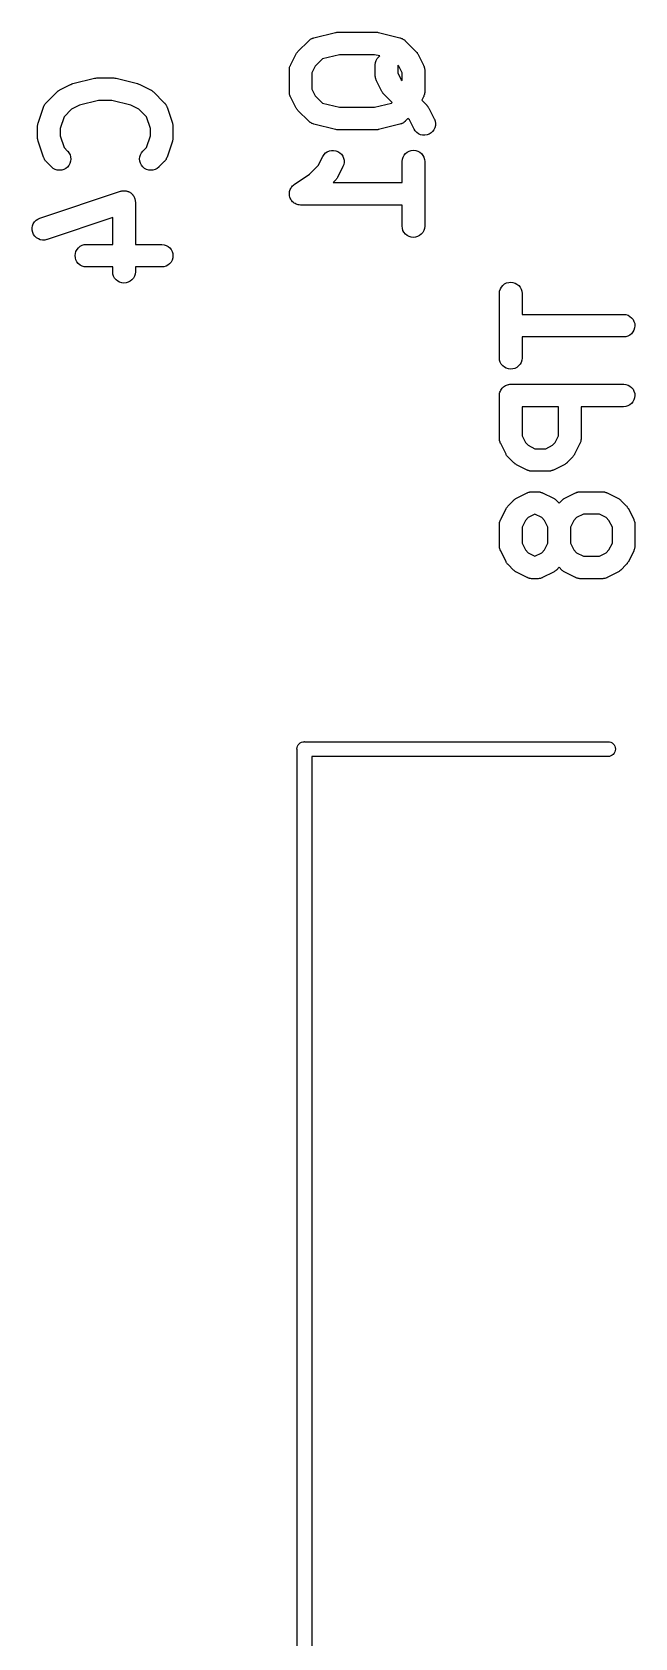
# Model space of a CAD drawing. Extents: x 99.2 to 141.2, y -118.7 to -76.
# Drawn here: x 117.11 to 121.17, y -95.99 to -85.15 of the extents above; entities that cross this region are included whole.
import ezdxf

# ---------------------------------------------------------------- set-up
doc = ezdxf.new("R2010")
doc.units = 0
doc.layers.add('BLACK', color=7, linetype='CONTINUOUS')

msp = doc.modelspace()

# ---------------------------------------------------------------- linework, layer by layer
at = {"layer": 'BLACK', "linetype": 'CONTINUOUS'}
for p, q in [((118.9, -85.2781), (118.973, -85.2055)), ((118.973, -85.2048), (118.977, -85.2016)), ((118.973, -85.2055), (118.973, -85.2048)), ((118.977, -85.2016), (118.981, -85.1981)), ((118.981, -85.1981), (118.983, -85.197)), ((118.983, -85.197), (118.985, -85.1955)), ((118.985, -85.1955), (118.99, -85.1931)), ((118.99, -85.1931), (118.994, -85.1905)), ((118.994, -85.1905), (118.996, -85.1897)), ((118.996, -85.1897), (118.998, -85.1887)), ((118.998, -85.1887), (119.003, -85.1872)), ((119.003, -85.1872), (119.008, -85.1855)), ((119.008, -85.1855), (119.153, -85.1492)), ((119.153, -85.1492), (119.154, -85.149)), ((119.154, -85.149), (119.156, -85.1488)), ((119.156, -85.1488), (119.157, -85.1484)), ((119.157, -85.1484), (119.163, -85.1478)), ((119.163, -85.1478), (119.169, -85.147)), ((119.169, -85.147), (119.17, -85.1471)), ((119.17, -85.1471), (119.172, -85.1469)), ((119.172, -85.1469), (119.426, -85.1469)), ((119.426, -85.1469), (119.427, -85.1469)), ((119.427, -85.1469), (119.428, -85.1471)), ((119.428, -85.1471), (119.429, -85.147)), ((119.429, -85.147), (119.436, -85.1479)), ((119.436, -85.1479), (119.442, -85.1486)), ((119.442, -85.1486), (119.443, -85.149)), ((119.443, -85.149), (119.444, -85.1492)), ((119.444, -85.1492), (119.589, -85.1855)), ((119.589, -85.1855), (119.59, -85.1858)), ((119.59, -85.1858), (119.595, -85.1876)), ((119.595, -85.1876), (119.6, -85.1891)), ((119.6, -85.1891), (119.602, -85.1902)), ((119.602, -85.1902), (119.604, -85.191)), ((119.604, -85.191), (119.609, -85.1937)), ((119.609, -85.1937), (119.613, -85.1961)), ((119.613, -85.1961), (119.615, -85.1976)), ((119.615, -85.1976), (119.617, -85.1988)), ((119.617, -85.1988), (119.621, -85.2023)), ((119.621, -85.2023), (119.625, -85.2055)), ((119.625, -85.2055), (119.697, -85.2781)), ((118.85, -85.3705), (118.886, -85.2979)), ((118.886, -85.297), (118.889, -85.2934)), ((118.886, -85.2979), (118.886, -85.297)), ((118.889, -85.2934), (118.891, -85.2896)), ((118.891, -85.2896), (118.893, -85.2872)), ((118.893, -85.2872), (118.894, -85.2845)), ((118.894, -85.2845), (118.897, -85.2814)), ((118.897, -85.2814), (118.9, -85.2781)), ((119.066, -85.3282), (119.017, -85.3771)), ((119.181, -85.2993), (119.066, -85.3282)), ((119.416, -85.2993), (119.181, -85.2993)), ((119.452, -85.3082), (119.416, -85.2993)), ((119.422, -85.3672), (119.424, -85.3524)), ((119.424, -85.3524), (119.428, -85.3383)), ((119.428, -85.3383), (119.435, -85.3252)), ((119.435, -85.3252), (119.445, -85.3138)), ((119.445, -85.3138), (119.452, -85.3082)), ((119.697, -85.2781), (119.698, -85.2789)), ((119.698, -85.2789), (119.701, -85.2822)), ((119.701, -85.2822), (119.704, -85.2853)), ((119.704, -85.2853), (119.705, -85.288)), ((119.705, -85.288), (119.707, -85.2905)), ((119.707, -85.2905), (119.709, -85.2943)), ((119.709, -85.2943), (119.712, -85.2979)), ((119.712, -85.2979), (119.748, -85.3705)), ((117.381, -85.4946), (117.526, -85.4584)), ((117.526, -85.4584), (117.527, -85.4581)), ((117.527, -85.4581), (117.528, -85.4579)), ((117.528, -85.4579), (117.529, -85.4575)), ((117.529, -85.4575), (117.536, -85.4569)), ((117.536, -85.4569), (117.542, -85.4561)), ((117.542, -85.4561), (117.543, -85.4562)), ((117.543, -85.4562), (117.544, -85.4561)), ((117.544, -85.4561), (117.653, -85.4561)), ((117.653, -85.4561), (117.654, -85.4561)), ((117.654, -85.4561), (117.656, -85.4562)), ((117.656, -85.4562), (117.657, -85.4562)), ((117.657, -85.4562), (117.663, -85.4571)), ((117.663, -85.4571), (117.669, -85.4577)), ((117.669, -85.4577), (117.67, -85.4582)), ((117.67, -85.4582), (117.672, -85.4584)), ((117.672, -85.4584), (117.817, -85.4946)), ((118.842, -85.399), (118.843, -85.3939)), ((118.842, -85.4013), (118.842, -85.399)), ((118.842, -85.4035), (118.842, -85.4013)), ((118.842, -85.4046), (118.842, -85.4035)), ((118.842, -85.5497), (118.842, -85.4046)), ((118.843, -85.3887), (118.844, -85.3866)), ((118.843, -85.3939), (118.843, -85.3887)), ((118.844, -85.3844), (118.846, -85.3795)), ((118.844, -85.3866), (118.844, -85.3844)), ((118.846, -85.3795), (118.848, -85.3746)), ((118.848, -85.3746), (118.849, -85.3726)), ((118.849, -85.3726), (118.85, -85.3705)), ((119.017, -85.3771), (118.994, -85.4226)), ((118.994, -85.4226), (118.994, -85.5317)), ((119.422, -85.3683), (119.422, -85.3672)), ((119.422, -85.4409), (119.422, -85.3683)), ((119.422, -85.4431), (119.422, -85.4409)), ((119.422, -85.4453), (119.422, -85.4431)), ((119.423, -85.4505), (119.422, -85.4453)), ((119.424, -85.4557), (119.423, -85.4505)), ((119.424, -85.4578), (119.424, -85.4557)), ((119.425, -85.46), (119.424, -85.4578)), ((119.426, -85.4649), (119.425, -85.46)), ((119.581, -85.3771), (119.574, -85.3708)), ((119.574, -85.3708), (119.574, -85.4229)), ((119.574, -85.4229), (119.597, -85.4683)), ((119.604, -85.4226), (119.581, -85.3771)), ((119.604, -85.4746), (119.604, -85.4226)), ((119.748, -85.3705), (119.748, -85.3714)), ((119.748, -85.3714), (119.749, -85.3736)), ((119.749, -85.3736), (119.75, -85.3755)), ((119.75, -85.3755), (119.752, -85.3805)), ((119.752, -85.3805), (119.753, -85.3854)), ((119.753, -85.3854), (119.754, -85.3876)), ((119.754, -85.3876), (119.754, -85.3898)), ((119.754, -85.3898), (119.755, -85.395)), ((119.755, -85.395), (119.756, -85.4001)), ((119.756, -85.4001), (119.756, -85.4023)), ((119.756, -85.4023), (119.756, -85.4046)), ((119.756, -85.4046), (119.756, -85.5497)), ((117.2, -85.6235), (117.273, -85.551)), ((117.273, -85.5502), (117.277, -85.5476)), ((117.273, -85.551), (117.273, -85.5502)), ((117.277, -85.5476), (117.28, -85.5446)), ((117.28, -85.5446), (117.283, -85.5429)), ((117.283, -85.5429), (117.285, -85.5409)), ((117.285, -85.5409), (117.289, -85.539)), ((117.289, -85.539), (117.292, -85.5367)), ((117.292, -85.5367), (117.365, -85.5004)), ((117.365, -85.5004), (117.366, -85.4999)), ((117.366, -85.4998), (117.367, -85.4996)), ((117.366, -85.4999), (117.366, -85.4998)), ((117.367, -85.4996), (117.373, -85.4973)), ((117.373, -85.4973), (117.38, -85.4948)), ((117.38, -85.4948), (117.381, -85.4946)), ((117.38, -85.4948), (117.38, -85.4948)), ((117.817, -85.4946), (117.818, -85.4949)), ((117.818, -85.4949), (117.818, -85.495)), ((117.818, -85.495), (117.818, -85.4951)), ((117.818, -85.4951), (117.825, -85.4976)), ((117.825, -85.4976), (117.832, -85.5001)), ((117.832, -85.5001), (117.832, -85.5003)), ((117.832, -85.5003), (117.832, -85.5004)), ((117.832, -85.5004), (117.905, -85.5367)), ((117.905, -85.5367), (117.906, -85.5372)), ((117.906, -85.5372), (117.909, -85.5395)), ((117.909, -85.5395), (117.913, -85.5415)), ((117.913, -85.5415), (117.916, -85.5435)), ((117.916, -85.5435), (117.918, -85.5453)), ((117.918, -85.5453), (117.921, -85.5483)), ((117.921, -85.5483), (117.925, -85.551)), ((117.925, -85.551), (117.997, -85.6235)), ((118.842, -85.5519), (118.842, -85.5497)), ((118.842, -85.5542), (118.842, -85.5519)), ((118.842, -85.5593), (118.842, -85.5542)), ((118.843, -85.5645), (118.842, -85.5593)), ((118.844, -85.5667), (118.843, -85.5645)), ((118.844, -85.5689), (118.844, -85.5667)), ((118.846, -85.5738), (118.844, -85.5689)), ((118.994, -85.5317), (119.017, -85.5771)), ((119.428, -85.4699), (119.426, -85.4649)), ((119.429, -85.4719), (119.428, -85.4699)), ((119.43, -85.474), (119.429, -85.4719)), ((119.43, -85.4749), (119.43, -85.474)), ((119.466, -85.5475), (119.43, -85.4749)), ((119.469, -85.5511), (119.466, -85.5475)), ((119.471, -85.5549), (119.469, -85.5511)), ((119.473, -85.5574), (119.471, -85.5549)), ((119.474, -85.5601), (119.473, -85.5574)), ((119.477, -85.5632), (119.474, -85.5601)), ((119.48, -85.5666), (119.477, -85.5632)), ((119.481, -85.5673), (119.48, -85.5666)), ((119.536, -85.6223), (119.481, -85.5673)), ((119.597, -85.4683), (119.604, -85.4746)), ((119.753, -85.5699), (119.751, -85.5748)), ((119.754, -85.5677), (119.753, -85.5699)), ((119.755, -85.5604), (119.754, -85.5656)), ((119.754, -85.5656), (119.754, -85.5677)), ((119.756, -85.5552), (119.755, -85.5604)), ((119.756, -85.5497), (119.756, -85.5508)), ((119.756, -85.5508), (119.756, -85.553)), ((119.756, -85.553), (119.756, -85.5552)), ((117.145, -85.7622), (117.182, -85.6533)), ((117.182, -85.6523), (117.183, -85.6503)), ((117.182, -85.6533), (117.182, -85.6523)), ((117.183, -85.6503), (117.184, -85.6481)), ((117.184, -85.6481), (117.186, -85.6436)), ((117.186, -85.6436), (117.188, -85.6388)), ((117.188, -85.6388), (117.19, -85.637)), ((117.19, -85.637), (117.191, -85.635)), ((117.191, -85.635), (117.194, -85.631)), ((117.194, -85.631), (117.197, -85.6268)), ((117.197, -85.6268), (117.199, -85.6253)), ((117.199, -85.6253), (117.2, -85.6235)), ((117.372, -85.6675), (117.321, -85.7186)), ((117.426, -85.6405), (117.372, -85.6675)), ((117.554, -85.6085), (117.426, -85.6405)), ((117.644, -85.6085), (117.554, -85.6085)), ((117.772, -85.6405), (117.644, -85.6085)), ((117.826, -85.6675), (117.772, -85.6405)), ((117.877, -85.7186), (117.826, -85.6675)), ((117.997, -85.6235), (117.998, -85.6243)), ((117.998, -85.6243), (117.999, -85.6261)), ((117.999, -85.6261), (118.001, -85.6276)), ((118.001, -85.6276), (118.004, -85.6319)), ((118.004, -85.6319), (118.007, -85.6359)), ((118.007, -85.6359), (118.008, -85.6379)), ((118.008, -85.6379), (118.01, -85.6397)), ((118.01, -85.6397), (118.012, -85.6445)), ((118.012, -85.6445), (118.014, -85.6491)), ((118.014, -85.6491), (118.015, -85.6513)), ((118.015, -85.6513), (118.016, -85.6533)), ((118.016, -85.6533), (118.052, -85.7622)), ((118.847, -85.5788), (118.846, -85.5738)), ((118.848, -85.5807), (118.847, -85.5788)), ((118.849, -85.5828), (118.848, -85.5807)), ((118.85, -85.5838), (118.849, -85.5828)), ((118.886, -85.6564), (118.85, -85.5838)), ((118.888, -85.66), (118.886, -85.6564)), ((118.89, -85.6638), (118.888, -85.66)), ((118.892, -85.6663), (118.89, -85.6638)), ((118.894, -85.669), (118.892, -85.6663)), ((118.897, -85.6721), (118.894, -85.669)), ((118.899, -85.6754), (118.897, -85.6721)), ((118.9, -85.6762), (118.899, -85.6754)), ((118.973, -85.7487), (118.9, -85.6762)), ((119.017, -85.5771), (119.066, -85.6261)), ((119.066, -85.6261), (119.181, -85.6549)), ((119.181, -85.6549), (119.416, -85.6549)), ((119.416, -85.6549), (119.532, -85.6261)), ((119.532, -85.6261), (119.536, -85.6223)), ((119.748, -85.5838), (119.736, -85.6072)), ((119.736, -85.6072), (119.77, -85.641)), ((119.749, -85.5817), (119.748, -85.5838)), ((119.75, -85.5797), (119.749, -85.5817)), ((119.751, -85.5748), (119.75, -85.5797)), ((119.77, -85.641), (119.771, -85.6417)), ((119.771, -85.6417), (119.773, -85.6451)), ((119.773, -85.6451), (119.776, -85.6482)), ((119.776, -85.6482), (119.778, -85.6509)), ((119.778, -85.6509), (119.78, -85.6534)), ((119.78, -85.6534), (119.782, -85.6572)), ((119.782, -85.6572), (119.784, -85.6608)), ((119.784, -85.6608), (119.82, -85.7334)), ((117.142, -85.7767), (117.143, -85.7736)), ((117.142, -85.781), (117.142, -85.7767)), ((117.142, -85.7852), (117.142, -85.781)), ((117.142, -85.7863), (117.142, -85.7852)), ((117.142, -85.8589), (117.142, -85.7863)), ((117.143, -85.7704), (117.144, -85.7664)), ((117.143, -85.7736), (117.143, -85.7704)), ((117.144, -85.7664), (117.145, -85.7622)), ((117.321, -85.7186), (117.294, -85.7987)), ((117.904, -85.7987), (117.877, -85.7186)), ((118.052, -85.7622), (118.052, -85.7632)), ((118.052, -85.7632), (118.053, -85.7674)), ((118.053, -85.7674), (118.054, -85.7715)), ((118.054, -85.7715), (118.055, -85.7746)), ((118.055, -85.7746), (118.055, -85.7777)), ((118.055, -85.7777), (118.055, -85.782)), ((118.055, -85.782), (118.056, -85.7863)), ((118.056, -85.7863), (118.056, -85.8589)), ((118.977, -85.752), (118.973, -85.7487)), ((118.98, -85.7555), (118.977, -85.752)), ((118.982, -85.7567), (118.98, -85.7555)), ((118.984, -85.7582), (118.982, -85.7567)), ((118.989, -85.7606), (118.984, -85.7582)), ((118.993, -85.7633), (118.989, -85.7606)), ((118.995, -85.7641), (118.993, -85.7633)), ((118.997, -85.7652), (118.995, -85.7641)), ((119.002, -85.7667), (118.997, -85.7652)), ((119.007, -85.7685), (119.002, -85.7667)), ((119.008, -85.7688), (119.007, -85.7685)), ((119.153, -85.8051), (119.008, -85.7688)), ((119.589, -85.7688), (119.444, -85.8051)), ((119.594, -85.767), (119.589, -85.7688)), ((119.599, -85.7656), (119.594, -85.767)), ((119.601, -85.7646), (119.599, -85.7656)), ((119.603, -85.7638), (119.601, -85.7646)), ((119.608, -85.7611), (119.603, -85.7638)), ((119.612, -85.7588), (119.608, -85.7611)), ((119.614, -85.7573), (119.612, -85.7588)), ((119.616, -85.7562), (119.614, -85.7573)), ((119.62, -85.7527), (119.616, -85.7562)), ((119.624, -85.7495), (119.62, -85.7527)), ((119.625, -85.7487), (119.624, -85.7495)), ((119.643, -85.73), (119.625, -85.7487)), ((119.653, -85.74), (119.643, -85.73)), ((119.684, -85.8015), (119.653, -85.74)), ((119.82, -85.7334), (119.821, -85.7343)), ((119.821, -85.7343), (119.826, -85.7483)), ((119.828, -85.7778), (119.824, -85.7923)), ((119.826, -85.7483), (119.828, -85.763)), ((119.828, -85.763), (119.828, -85.7778)), ((117.142, -85.8631), (117.142, -85.8589)), ((117.142, -85.8674), (117.142, -85.8631)), ((117.143, -85.8705), (117.142, -85.8674)), ((117.143, -85.8737), (117.143, -85.8705)), ((117.144, -85.8778), (117.143, -85.8737)), ((117.145, -85.8819), (117.144, -85.8778)), ((117.145, -85.883), (117.145, -85.8819)), ((117.182, -85.9918), (117.145, -85.883)), ((117.294, -85.7987), (117.294, -85.8465)), ((117.294, -85.8465), (117.321, -85.9266)), ((117.877, -85.9266), (117.904, -85.8465)), ((117.904, -85.8465), (117.904, -85.7987)), ((118.052, -85.883), (118.016, -85.9918)), ((118.053, -85.8788), (118.052, -85.883)), ((118.054, -85.8747), (118.053, -85.8788)), ((118.055, -85.8715), (118.054, -85.8747)), ((118.056, -85.8599), (118.055, -85.8642)), ((118.055, -85.8642), (118.055, -85.8685)), ((118.055, -85.8685), (118.055, -85.8715)), ((118.056, -85.8589), (118.056, -85.8599)), ((119.155, -85.8053), (119.153, -85.8051)), ((119.156, -85.8057), (119.155, -85.8053)), ((119.162, -85.8064), (119.156, -85.8057)), ((119.168, -85.8072), (119.162, -85.8064)), ((119.169, -85.8072), (119.168, -85.8072)), ((119.171, -85.8073), (119.169, -85.8072)), ((119.172, -85.8073), (119.171, -85.8073)), ((119.426, -85.8073), (119.172, -85.8073)), ((119.427, -85.8072), (119.426, -85.8073)), ((119.428, -85.8073), (119.427, -85.8072)), ((119.434, -85.8065), (119.428, -85.8073)), ((119.441, -85.8059), (119.434, -85.8065)), ((119.442, -85.8055), (119.441, -85.8059)), ((119.443, -85.8053), (119.442, -85.8055)), ((119.444, -85.8051), (119.443, -85.8053)), ((119.692, -85.8141), (119.684, -85.8015)), ((119.702, -85.8249), (119.692, -85.8141)), ((119.714, -85.8335), (119.702, -85.8249)), ((119.728, -85.8396), (119.714, -85.8335)), ((119.742, -85.843), (119.728, -85.8396)), ((119.757, -85.8435), (119.742, -85.843)), ((119.772, -85.841), (119.757, -85.8435)), ((119.786, -85.8358), (119.772, -85.841)), ((119.799, -85.828), (119.786, -85.8358)), ((119.809, -85.8179), (119.799, -85.828)), ((119.818, -85.8058), (119.809, -85.8179)), ((119.824, -85.7923), (119.818, -85.8058)), ((117.183, -85.9939), (117.182, -85.9918)), ((117.183, -85.996), (117.183, -85.9939)), ((117.186, -86.0006), (117.183, -85.996)), ((117.188, -86.0054), (117.186, -86.0006)), ((117.189, -86.0072), (117.188, -86.0054)), ((117.321, -85.9266), (117.344, -85.9501)), ((117.344, -85.9501), (117.345, -85.9509)), ((117.345, -85.9509), (117.354, -85.9625)), ((117.354, -85.9625), (117.361, -85.9757)), ((117.361, -85.9757), (117.365, -85.99)), ((117.365, -85.99), (117.366, -86.0048)), ((117.366, -86.0048), (117.365, -86.0196)), ((117.831, -86.0037), (117.832, -85.9889)), ((117.832, -86.0185), (117.831, -86.0037)), ((117.832, -85.9889), (117.837, -85.9747)), ((117.837, -85.9747), (117.844, -85.9616)), ((117.844, -85.9616), (117.853, -85.9501)), ((117.853, -85.9501), (117.877, -85.9266)), ((118.011, -86.0016), (118.009, -86.0063)), ((118.014, -85.997), (118.011, -86.0016)), ((118.015, -85.9928), (118.014, -85.9949)), ((118.014, -85.9949), (118.014, -85.997)), ((118.016, -85.9918), (118.015, -85.9928)), ((119.037, -86.0489), (119.067, -85.9873)), ((119.067, -85.9873), (119.068, -85.9864)), ((119.068, -85.9864), (119.076, -85.9739)), ((119.076, -85.9739), (119.086, -85.9633)), ((119.086, -85.9633), (119.098, -85.9548)), ((119.098, -85.9548), (119.112, -85.9489)), ((119.112, -85.9489), (119.127, -85.9457)), ((119.127, -85.9457), (119.141, -85.9455)), ((119.141, -85.9455), (119.156, -85.9481)), ((119.156, -85.9481), (119.17, -85.9535)), ((119.17, -85.9535), (119.183, -85.9615)), ((119.183, -85.9615), (119.193, -85.9718)), ((119.193, -85.9718), (119.202, -85.984)), ((119.202, -85.984), (119.208, -85.9976)), ((119.208, -85.9976), (119.211, -86.0121)), ((119.604, -86.0204), (119.605, -86.0056)), ((119.605, -86.0056), (119.61, -85.9914)), ((119.61, -85.9914), (119.617, -85.9784)), ((119.617, -85.9784), (119.626, -85.967)), ((119.626, -85.967), (119.638, -85.9577)), ((119.638, -85.9577), (119.651, -85.9508)), ((119.651, -85.9508), (119.665, -85.9466)), ((119.665, -85.9466), (119.68, -85.9452)), ((119.68, -85.9452), (119.695, -85.9468)), ((119.695, -85.9468), (119.709, -85.9512)), ((119.709, -85.9512), (119.722, -85.9583)), ((119.722, -85.9583), (119.734, -85.9677)), ((119.734, -85.9677), (119.743, -85.9793)), ((119.743, -85.9793), (119.75, -85.9924)), ((119.75, -85.9924), (119.754, -86.0066)), ((117.19, -86.0092), (117.189, -86.0072)), ((117.193, -86.0133), (117.19, -86.0092)), ((117.196, -86.0175), (117.193, -86.0133)), ((117.198, -86.0191), (117.196, -86.0175)), ((117.199, -86.0208), (117.198, -86.0191)), ((117.2, -86.0216), (117.199, -86.0208)), ((117.236, -86.0579), (117.2, -86.0216)), ((117.248, -86.0673), (117.236, -86.0579)), ((117.261, -86.0743), (117.248, -86.0673)), ((117.275, -86.0787), (117.261, -86.0743)), ((117.29, -86.0802), (117.275, -86.0787)), ((117.305, -86.0788), (117.29, -86.0802)), ((117.319, -86.0746), (117.305, -86.0788)), ((117.332, -86.0676), (117.319, -86.0746)), ((117.344, -86.0583), (117.332, -86.0676)), ((117.353, -86.0468), (117.344, -86.0583)), ((117.36, -86.0338), (117.353, -86.0468)), ((117.365, -86.0196), (117.36, -86.0338)), ((117.837, -86.0328), (117.832, -86.0185)), ((117.844, -86.0459), (117.837, -86.0328)), ((117.853, -86.0575), (117.844, -86.0459)), ((117.864, -86.067), (117.853, -86.0575)), ((117.877, -86.0741), (117.864, -86.067)), ((117.892, -86.0786), (117.877, -86.0741)), ((117.906, -86.0802), (117.892, -86.0786)), ((117.921, -86.0789), (117.906, -86.0802)), ((117.935, -86.0747), (117.921, -86.0789)), ((117.949, -86.0679), (117.935, -86.0747)), ((117.96, -86.0586), (117.949, -86.0679)), ((117.961, -86.0579), (117.96, -86.0586)), ((117.997, -86.0216), (117.961, -86.0579)), ((117.999, -86.0199), (117.997, -86.0216)), ((118, -86.0183), (117.999, -86.0199)), ((118.003, -86.0141), (118, -86.0183)), ((118.007, -86.0101), (118.003, -86.0141)), ((118.008, -86.0081), (118.007, -86.0101)), ((118.009, -86.0063), (118.008, -86.0081)), ((118.875, -86.1757), (118.978, -86.1074)), ((118.978, -86.1074), (119.037, -86.0489)), ((119.204, -86.0555), (119.167, -86.1281)), ((119.209, -86.0416), (119.204, -86.0555)), ((119.211, -86.027), (119.209, -86.0416)), ((119.211, -86.0121), (119.211, -86.027)), ((119.604, -86.0214), (119.604, -86.0204)), ((119.604, -86.1629), (119.604, -86.0214)), ((119.754, -86.0066), (119.756, -86.0214)), ((119.756, -86.0214), (119.756, -86.4569)), ((117.157, -86.4034), (117.702, -86.222)), ((117.702, -86.222), (117.703, -86.2217)), ((117.703, -86.2217), (117.707, -86.2207)), ((117.707, -86.2207), (117.711, -86.2194)), ((117.711, -86.2194), (117.714, -86.2192)), ((117.714, -86.2192), (117.717, -86.2186)), ((117.717, -86.2186), (117.722, -86.2185)), ((117.722, -86.2185), (117.726, -86.2181)), ((117.726, -86.2181), (117.729, -86.2184)), ((117.729, -86.2184), (117.732, -86.2183)), ((117.732, -86.2183), (117.737, -86.2192)), ((117.737, -86.2192), (117.741, -86.2196)), ((117.741, -86.2196), (117.744, -86.2205)), ((117.744, -86.2205), (117.747, -86.221)), ((117.747, -86.221), (117.751, -86.2227)), ((118.843, -86.2238), (118.845, -86.2165)), ((118.845, -86.2165), (118.847, -86.2097)), ((118.847, -86.2096), (118.851, -86.2032)), ((118.847, -86.2097), (118.847, -86.2096)), ((118.847, -86.2097), (118.847, -86.2097)), ((118.851, -86.2032), (118.854, -86.1966)), ((118.854, -86.1966), (118.855, -86.1966)), ((118.855, -86.1965), (118.859, -86.1909)), ((118.855, -86.1966), (118.855, -86.1965)), ((118.859, -86.1909), (118.864, -86.1852)), ((118.864, -86.1851), (118.87, -86.1804)), ((118.864, -86.1852), (118.864, -86.1851)), ((118.864, -86.1851), (118.864, -86.1851)), ((118.87, -86.1804), (118.875, -86.1757)), ((119.153, -86.1479), (119.138, -86.1629)), ((119.138, -86.1629), (119.604, -86.1629)), ((119.156, -86.1446), (119.153, -86.1479)), ((119.159, -86.1415), (119.156, -86.1446)), ((119.16, -86.1388), (119.159, -86.1415)), ((119.162, -86.1364), (119.16, -86.1388)), ((119.164, -86.1326), (119.162, -86.1364)), ((119.167, -86.129), (119.164, -86.1326)), ((119.167, -86.1281), (119.167, -86.129)), ((117.751, -86.2227), (117.755, -86.224)), ((117.755, -86.224), (117.758, -86.2254)), ((117.758, -86.2254), (117.761, -86.2265)), ((117.761, -86.2265), (117.764, -86.229)), ((117.764, -86.229), (117.768, -86.2311)), ((117.768, -86.2311), (117.771, -86.233)), ((117.771, -86.233), (117.773, -86.2345)), ((117.773, -86.2345), (117.776, -86.2377)), ((117.776, -86.2377), (117.78, -86.2406)), ((117.78, -86.2406), (117.782, -86.2428)), ((117.782, -86.2428), (117.784, -86.2449)), ((117.784, -86.2449), (117.786, -86.2486)), ((117.786, -86.2486), (117.789, -86.2521)), ((117.789, -86.2521), (117.791, -86.2547)), ((117.791, -86.2547), (117.792, -86.2571)), ((117.792, -86.2571), (117.794, -86.2612)), ((117.794, -86.2612), (117.796, -86.2652)), ((117.796, -86.2652), (117.797, -86.268)), ((117.797, -86.268), (117.798, -86.2707)), ((117.798, -86.2707), (117.799, -86.2751)), ((117.799, -86.2751), (117.8, -86.2795)), ((117.8, -86.2795), (117.801, -86.2824)), ((117.801, -86.2824), (117.801, -86.2852)), ((117.801, -86.2852), (117.801, -86.2898)), ((117.801, -86.2898), (117.802, -86.2943)), ((117.802, -86.2943), (117.802, -86.5809)), ((118.842, -86.231), (118.843, -86.2239)), ((118.842, -86.2386), (118.842, -86.231)), ((118.842, -86.2387), (118.842, -86.2386)), ((118.842, -86.2463), (118.842, -86.2387)), ((118.842, -86.2387), (118.842, -86.2387)), ((118.843, -86.2534), (118.842, -86.2463)), ((118.843, -86.2239), (118.843, -86.2238)), ((118.843, -86.2239), (118.843, -86.2239)), ((118.843, -86.2535), (118.843, -86.2534)), ((118.845, -86.2606), (118.843, -86.2535)), ((118.843, -86.2535), (118.843, -86.2535)), ((118.847, -86.2677), (118.845, -86.2606)), ((118.847, -86.2678), (118.847, -86.2677)), ((118.847, -86.2677), (118.847, -86.2677)), ((118.851, -86.2747), (118.847, -86.2678)), ((118.854, -86.2809), (118.851, -86.2747)), ((118.854, -86.281), (118.854, -86.2809)), ((118.854, -86.2809), (118.854, -86.2809)), ((118.858, -86.2865), (118.854, -86.281)), ((118.863, -86.2925), (118.858, -86.2865)), ((118.869, -86.2971), (118.863, -86.2925)), ((118.863, -86.2925), (118.863, -86.2925)), ((118.863, -86.2925), (118.863, -86.2925)), ((118.875, -86.302), (118.869, -86.2971)), ((118.875, -86.3021), (118.875, -86.302)), ((118.875, -86.302), (118.875, -86.302)), ((118.881, -86.3055), (118.875, -86.3021)), ((118.888, -86.3092), (118.881, -86.3055)), ((118.895, -86.3114), (118.888, -86.3092)), ((118.888, -86.3092), (118.888, -86.3092)), ((118.888, -86.3092), (118.888, -86.3092)), ((118.902, -86.3137), (118.895, -86.3114)), ((118.909, -86.3145), (118.902, -86.3137)), ((118.902, -86.3137), (118.902, -86.3137)), ((118.902, -86.3137), (118.902, -86.3137)), ((118.917, -86.3153), (118.909, -86.3145)), ((118.918, -86.3153), (118.917, -86.3153)), ((118.917, -86.3153), (118.917, -86.3153)), ((118.917, -86.3153), (118.917, -86.3153)), ((119.604, -86.3153), (118.918, -86.3153)), ((119.604, -86.4569), (119.604, -86.3153)), ((117.113, -86.4414), (117.121, -86.4288)), ((117.121, -86.4288), (117.132, -86.4181)), ((117.132, -86.4181), (117.144, -86.4095)), ((117.144, -86.4095), (117.157, -86.4034)), ((117.65, -86.4), (117.206, -86.548)), ((117.65, -86.5809), (117.65, -86.4)), ((117.105, -86.4699), (117.108, -86.4553)), ((117.106, -86.4848), (117.105, -86.4699)), ((117.109, -86.4993), (117.106, -86.4848)), ((117.108, -86.4553), (117.113, -86.4414)), ((117.115, -86.5129), (117.109, -86.4993)), ((117.123, -86.5251), (117.115, -86.5129)), ((117.134, -86.5355), (117.123, -86.5251)), ((117.147, -86.5435), (117.134, -86.5355)), ((117.16, -86.549), (117.147, -86.5435)), ((119.605, -86.4717), (119.604, -86.4569)), ((119.609, -86.4859), (119.605, -86.4717)), ((119.616, -86.499), (119.609, -86.4859)), ((119.626, -86.5105), (119.616, -86.499)), ((119.637, -86.52), (119.626, -86.5105)), ((119.65, -86.5271), (119.637, -86.52)), ((119.664, -86.5315), (119.65, -86.5271)), ((119.679, -86.5331), (119.664, -86.5315)), ((119.694, -86.5317), (119.679, -86.5331)), ((119.708, -86.5275), (119.694, -86.5317)), ((119.721, -86.5206), (119.708, -86.5275)), ((119.733, -86.5113), (119.721, -86.5206)), ((119.743, -86.4999), (119.733, -86.5113)), ((119.75, -86.4869), (119.743, -86.4999)), ((119.754, -86.4727), (119.75, -86.4869)), ((119.756, -86.4579), (119.754, -86.4727)), ((119.756, -86.4569), (119.756, -86.4579)), ((117.175, -86.5516), (117.16, -86.549)), ((117.19, -86.5514), (117.175, -86.5516)), ((117.205, -86.5483), (117.19, -86.5514)), ((117.206, -86.548), (117.205, -86.5483)), ((117.396, -86.6566), (117.397, -86.6418)), ((117.397, -86.6418), (117.401, -86.6276)), ((117.401, -86.6276), (117.409, -86.6145)), ((117.409, -86.6145), (117.418, -86.6031)), ((117.418, -86.6031), (117.43, -86.5937)), ((117.43, -86.5937), (117.443, -86.5867)), ((117.443, -86.5867), (117.457, -86.5824)), ((117.457, -86.5824), (117.472, -86.5809)), ((117.472, -86.5809), (117.65, -86.5809)), ((117.802, -86.5809), (117.98, -86.5809)), ((117.98, -86.5809), (117.981, -86.5809)), ((117.981, -86.5809), (117.996, -86.5826)), ((117.996, -86.5826), (118.01, -86.5871)), ((118.01, -86.5871), (118.023, -86.5943)), ((118.023, -86.5943), (118.034, -86.6038)), ((118.034, -86.6038), (118.043, -86.6154)), ((118.043, -86.6154), (118.05, -86.6286)), ((118.05, -86.6286), (118.055, -86.6429)), ((118.055, -86.6429), (118.056, -86.6577)), ((117.397, -86.6714), (117.396, -86.6566)), ((117.401, -86.6857), (117.397, -86.6714)), ((117.408, -86.6989), (117.401, -86.6857)), ((117.417, -86.7105), (117.408, -86.6989)), ((117.429, -86.72), (117.417, -86.7105)), ((117.442, -86.7272), (117.429, -86.72)), ((117.456, -86.7317), (117.442, -86.7272)), ((117.471, -86.7333), (117.456, -86.7317)), ((117.472, -86.7333), (117.471, -86.7333)), ((117.65, -86.7333), (117.472, -86.7333)), ((117.65, -86.766), (117.65, -86.7333)), ((117.98, -86.7333), (117.802, -86.7333)), ((117.802, -86.7333), (117.802, -86.766)), ((117.995, -86.7319), (117.98, -86.7333)), ((118.009, -86.7276), (117.995, -86.7319)), ((118.022, -86.7206), (118.009, -86.7276)), ((118.033, -86.7112), (118.022, -86.7206)), ((118.043, -86.6998), (118.033, -86.7112)), ((118.05, -86.6867), (118.043, -86.6998)), ((118.054, -86.6725), (118.05, -86.6867)), ((118.056, -86.6577), (118.054, -86.6725)), ((117.651, -86.7808), (117.65, -86.766)), ((117.655, -86.795), (117.651, -86.7808)), ((117.662, -86.8082), (117.655, -86.795)), ((117.672, -86.8197), (117.662, -86.8082)), ((117.683, -86.8292), (117.672, -86.8197)), ((117.696, -86.8362), (117.683, -86.8292)), ((117.71, -86.8406), (117.696, -86.8362)), ((117.725, -86.8422), (117.71, -86.8406)), ((117.74, -86.8408), (117.725, -86.8422)), ((117.754, -86.8367), (117.74, -86.8408)), ((117.767, -86.8298), (117.754, -86.8367)), ((117.779, -86.8204), (117.767, -86.8298)), ((117.789, -86.809), (117.779, -86.8204)), ((117.796, -86.796), (117.789, -86.809)), ((117.8, -86.7818), (117.796, -86.796)), ((117.802, -86.7671), (117.8, -86.7818)), ((117.802, -86.766), (117.802, -86.7671)), ((120.267, -86.8819), (120.274, -86.8688)), ((120.274, -86.8688), (120.284, -86.8574)), ((120.284, -86.8574), (120.295, -86.8481)), ((120.295, -86.8481), (120.308, -86.8412)), ((120.308, -86.8412), (120.323, -86.837)), ((120.323, -86.837), (120.337, -86.8357)), ((120.337, -86.8357), (120.352, -86.8372)), ((120.352, -86.8372), (120.366, -86.8416)), ((120.366, -86.8416), (120.379, -86.8487)), ((120.379, -86.8487), (120.391, -86.8582)), ((120.391, -86.8582), (120.4, -86.8697)), ((120.4, -86.8697), (120.407, -86.8828)), ((120.261, -86.9108), (120.262, -86.896)), ((120.261, -86.9119), (120.261, -86.9108)), ((120.261, -87.3473), (120.261, -86.9119)), ((120.262, -86.896), (120.267, -86.8819)), ((120.407, -86.8828), (120.412, -86.8971)), ((120.412, -86.8971), (120.413, -86.9119)), ((120.413, -86.9119), (120.413, -87.0534)), ((120.413, -87.0534), (121.099, -87.0534)), ((121.099, -87.0534), (121.1, -87.0534)), ((121.1, -87.0534), (121.115, -87.055)), ((121.115, -87.055), (121.129, -87.0595)), ((121.129, -87.0595), (121.142, -87.0667)), ((121.142, -87.0667), (121.153, -87.0763)), ((121.153, -87.0763), (121.163, -87.0879)), ((121.163, -87.0879), (121.169, -87.101)), ((121.141, -87.1931), (121.128, -87.2)), ((121.153, -87.1837), (121.141, -87.1931)), ((121.162, -87.1722), (121.153, -87.1837)), ((121.169, -87.1591), (121.162, -87.1722)), ((121.169, -87.101), (121.174, -87.1153)), ((121.173, -87.1449), (121.169, -87.1591)), ((121.175, -87.1301), (121.173, -87.1449)), ((121.174, -87.1153), (121.175, -87.1301)), ((121.099, -87.2058), (120.413, -87.2058)), ((120.413, -87.2058), (120.413, -87.3473)), ((121.114, -87.2043), (121.099, -87.2058)), ((121.128, -87.2), (121.114, -87.2043)), ((120.262, -87.3621), (120.261, -87.3473)), ((120.266, -87.3763), (120.262, -87.3621)), ((120.273, -87.3895), (120.266, -87.3763)), ((120.283, -87.401), (120.273, -87.3895)), ((120.294, -87.4105), (120.283, -87.401)), ((120.307, -87.4175), (120.294, -87.4105)), ((120.379, -87.4111), (120.365, -87.4179)), ((120.39, -87.4017), (120.379, -87.4111)), ((120.4, -87.3903), (120.39, -87.4017)), ((120.407, -87.3773), (120.4, -87.3903)), ((120.411, -87.3631), (120.407, -87.3773)), ((120.413, -87.3484), (120.411, -87.3631)), ((120.413, -87.3473), (120.413, -87.3484)), ((120.322, -87.4219), (120.307, -87.4175)), ((120.336, -87.4235), (120.322, -87.4219)), ((120.351, -87.4221), (120.336, -87.4235)), ((120.365, -87.4179), (120.351, -87.4221)), ((120.261, -87.5931), (120.262, -87.586)), ((120.261, -87.6002), (120.261, -87.5931)), ((120.261, -87.6007), (120.261, -87.6002)), ((120.261, -87.6008), (120.261, -87.6007)), ((120.261, -87.6013), (120.261, -87.6008)), ((120.261, -87.6008), (120.261, -87.6008)), ((120.261, -87.8916), (120.261, -87.6013)), ((120.262, -87.5855), (120.264, -87.5786)), ((120.262, -87.5857), (120.262, -87.5855)), ((120.262, -87.586), (120.262, -87.5857)), ((120.264, -87.5786), (120.267, -87.5718)), ((120.267, -87.5713), (120.27, -87.565)), ((120.267, -87.5715), (120.267, -87.5713)), ((120.267, -87.5718), (120.267, -87.5715)), ((120.27, -87.565), (120.274, -87.5587)), ((120.274, -87.5582), (120.279, -87.5527)), ((120.274, -87.5585), (120.274, -87.5582)), ((120.274, -87.5587), (120.274, -87.5585)), ((120.279, -87.5527), (120.283, -87.5472)), ((120.283, -87.5471), (120.284, -87.5469)), ((120.283, -87.5472), (120.283, -87.5471)), ((120.284, -87.5469), (120.289, -87.5424)), ((120.289, -87.5424), (120.295, -87.5378)), ((120.295, -87.5375), (120.301, -87.5342)), ((120.295, -87.5377), (120.295, -87.5375)), ((120.295, -87.5378), (120.295, -87.5377)), ((120.301, -87.5342), (120.308, -87.5308)), ((120.308, -87.5306), (120.315, -87.5286)), ((120.308, -87.5308), (120.308, -87.5306)), ((120.308, -87.5308), (120.308, -87.5308)), ((120.315, -87.5286), (120.322, -87.5265)), ((120.322, -87.5265), (120.323, -87.5264)), ((120.322, -87.5265), (120.322, -87.5265)), ((120.323, -87.5264), (120.33, -87.5258)), ((120.33, -87.5258), (120.337, -87.5251)), ((120.337, -87.5251), (121.099, -87.5251)), ((121.099, -87.5251), (121.1, -87.5251)), ((121.1, -87.5251), (121.115, -87.5268)), ((121.115, -87.5268), (121.129, -87.5313)), ((121.129, -87.5313), (121.142, -87.5384)), ((121.142, -87.5384), (121.153, -87.548)), ((121.153, -87.548), (121.163, -87.5596)), ((121.169, -87.6308), (121.162, -87.6439)), ((121.163, -87.5596), (121.169, -87.5728)), ((121.169, -87.5728), (121.174, -87.587)), ((121.173, -87.6166), (121.169, -87.6308)), ((121.175, -87.6018), (121.173, -87.6166)), ((121.174, -87.587), (121.175, -87.6018)), ((120.413, -87.6775), (120.413, -87.8736)), ((120.66, -87.6775), (120.413, -87.6775)), ((120.66, -87.8736), (120.66, -87.6775)), ((121.099, -87.6775), (120.812, -87.6775)), ((120.812, -87.6775), (120.812, -87.8916)), ((121.114, -87.676), (121.099, -87.6775)), ((121.128, -87.6717), (121.114, -87.676)), ((121.141, -87.6648), (121.128, -87.6717)), ((121.153, -87.6554), (121.141, -87.6648)), ((121.162, -87.6439), (121.153, -87.6554)), ((120.261, -87.8938), (120.261, -87.8916)), ((120.261, -87.8961), (120.261, -87.8938)), ((120.262, -87.9012), (120.261, -87.8961)), ((120.262, -87.9064), (120.262, -87.9012)), ((120.263, -87.9085), (120.262, -87.9064)), ((120.263, -87.9107), (120.263, -87.9085)), ((120.265, -87.9156), (120.263, -87.9107)), ((120.266, -87.9206), (120.265, -87.9156)), ((120.267, -87.9226), (120.266, -87.9206)), ((120.268, -87.9247), (120.267, -87.9226)), ((120.269, -87.9257), (120.268, -87.9247)), ((120.305, -87.9982), (120.269, -87.9257)), ((120.413, -87.8736), (120.436, -87.919)), ((120.436, -87.919), (120.455, -87.9378)), ((120.455, -87.9378), (120.5, -87.9605)), ((120.573, -87.9605), (120.618, -87.9378)), ((120.618, -87.9378), (120.637, -87.919)), ((120.637, -87.919), (120.66, -87.8736)), ((120.804, -87.9257), (120.768, -87.9982)), ((120.805, -87.9236), (120.804, -87.9257)), ((120.806, -87.9216), (120.805, -87.9236)), ((120.808, -87.9166), (120.806, -87.9216)), ((120.809, -87.9118), (120.808, -87.9166)), ((120.81, -87.9096), (120.809, -87.9118)), ((120.811, -87.9074), (120.81, -87.9096)), ((120.812, -87.8971), (120.811, -87.9022)), ((120.811, -87.9022), (120.811, -87.9074)), ((120.812, -87.8916), (120.812, -87.8926)), ((120.812, -87.8926), (120.812, -87.8949)), ((120.812, -87.8949), (120.812, -87.8971)), ((120.307, -88.0019), (120.305, -87.9982)), ((120.309, -88.0057), (120.307, -88.0019)), ((120.311, -88.0081), (120.309, -88.0057)), ((120.313, -88.0108), (120.311, -88.0081)), ((120.316, -88.0139), (120.313, -88.0108)), ((120.318, -88.0173), (120.316, -88.0139)), ((120.319, -88.018), (120.318, -88.0173)), ((120.356, -88.0543), (120.319, -88.018)), ((120.359, -88.057), (120.356, -88.0543)), ((120.362, -88.06), (120.359, -88.057)), ((120.365, -88.0617), (120.362, -88.06)), ((120.367, -88.0638), (120.365, -88.0617)), ((120.371, -88.0658), (120.367, -88.0638)), ((120.374, -88.0681), (120.371, -88.0658)), ((120.5, -87.9605), (120.573, -87.9605)), ((120.705, -88.0643), (120.701, -88.0663)), ((120.707, -88.0624), (120.705, -88.0643)), ((120.71, -88.0607), (120.707, -88.0624)), ((120.713, -88.0577), (120.71, -88.0607)), ((120.717, -88.0551), (120.713, -88.0577)), ((120.754, -88.018), (120.717, -88.0543)), ((120.717, -88.0543), (120.717, -88.0551)), ((120.756, -88.0147), (120.754, -88.018)), ((120.759, -88.0117), (120.756, -88.0147)), ((120.761, -88.009), (120.759, -88.0117)), ((120.763, -88.0065), (120.761, -88.009)), ((120.765, -88.0028), (120.763, -88.0065)), ((120.767, -87.9992), (120.765, -88.0028)), ((120.768, -87.9982), (120.767, -87.9992)), ((120.375, -88.0686), (120.374, -88.0681)), ((120.448, -88.1049), (120.375, -88.0686)), ((120.45, -88.1057), (120.448, -88.1049)), ((120.452, -88.1068), (120.45, -88.1057)), ((120.457, -88.1083), (120.452, -88.1068)), ((120.462, -88.1102), (120.457, -88.1083)), ((120.464, -88.1106), (120.462, -88.1102)), ((120.466, -88.1113), (120.464, -88.1106)), ((120.471, -88.1118), (120.466, -88.1113)), ((120.476, -88.1127), (120.471, -88.1118)), ((120.479, -88.1127), (120.476, -88.1127)), ((120.481, -88.1129), (120.479, -88.1127)), ((120.482, -88.1129), (120.481, -88.1129)), ((120.591, -88.1129), (120.482, -88.1129)), ((120.593, -88.1127), (120.591, -88.1129)), ((120.595, -88.1128), (120.593, -88.1127)), ((120.6, -88.112), (120.595, -88.1128)), ((120.606, -88.1115), (120.6, -88.112)), ((120.608, -88.1108), (120.606, -88.1115)), ((120.61, -88.1105), (120.608, -88.1108)), ((120.615, -88.1087), (120.61, -88.1105)), ((120.62, -88.1072), (120.615, -88.1087)), ((120.622, -88.1061), (120.62, -88.1072)), ((120.624, -88.1054), (120.622, -88.1061)), ((120.625, -88.1049), (120.624, -88.1054)), ((120.697, -88.0686), (120.625, -88.1049)), ((120.701, -88.0663), (120.697, -88.0686)), ((120.375, -88.2951), (120.448, -88.2589)), ((120.448, -88.2589), (120.449, -88.2584)), ((120.449, -88.2584), (120.451, -88.2576)), ((120.451, -88.2576), (120.453, -88.2566)), ((120.453, -88.2566), (120.458, -88.2551)), ((120.458, -88.2551), (120.463, -88.2533)), ((120.463, -88.2533), (120.465, -88.2529)), ((120.465, -88.2529), (120.467, -88.2523)), ((120.467, -88.2523), (120.472, -88.2518)), ((120.472, -88.2518), (120.478, -88.2509)), ((120.478, -88.2509), (120.48, -88.251)), ((120.48, -88.251), (120.482, -88.2508)), ((120.482, -88.2508), (120.518, -88.2508)), ((120.518, -88.2508), (120.519, -88.2508)), ((120.519, -88.2508), (120.522, -88.2511)), ((120.522, -88.2511), (120.524, -88.251)), ((120.524, -88.251), (120.529, -88.2519)), ((120.529, -88.2519), (120.534, -88.2525)), ((120.534, -88.2525), (120.536, -88.2532)), ((120.536, -88.2532), (120.538, -88.2535)), ((120.538, -88.2535), (120.543, -88.2554)), ((120.543, -88.2554), (120.548, -88.257)), ((120.548, -88.257), (120.55, -88.2581)), ((120.55, -88.2581), (120.552, -88.2589)), ((120.552, -88.2589), (120.625, -88.2951)), ((120.702, -88.2951), (120.774, -88.2589)), ((120.774, -88.2589), (120.775, -88.2584)), ((120.775, -88.2584), (120.778, -88.2576)), ((120.778, -88.2576), (120.78, -88.2566)), ((120.78, -88.2566), (120.784, -88.2551)), ((120.784, -88.2551), (120.789, -88.2533)), ((120.789, -88.2533), (120.792, -88.2529)), ((120.792, -88.2529), (120.794, -88.2523)), ((120.794, -88.2523), (120.799, -88.2518)), ((120.799, -88.2518), (120.804, -88.2509)), ((120.804, -88.2509), (120.806, -88.251)), ((120.806, -88.251), (120.809, -88.2508)), ((120.809, -88.2508), (120.954, -88.2508)), ((120.954, -88.2508), (120.955, -88.2508)), ((120.955, -88.2508), (120.957, -88.2511)), ((120.957, -88.2511), (120.959, -88.251)), ((120.959, -88.251), (120.964, -88.2519)), ((120.964, -88.2519), (120.97, -88.2525)), ((120.97, -88.2525), (120.972, -88.2532)), ((120.972, -88.2532), (120.974, -88.2535)), ((120.974, -88.2535), (120.979, -88.2554)), ((120.979, -88.2554), (120.984, -88.257)), ((120.984, -88.257), (120.986, -88.2581)), ((120.986, -88.2581), (120.988, -88.2589)), ((120.988, -88.2589), (121.06, -88.2951)), ((120.269, -88.4381), (120.305, -88.3655)), ((120.305, -88.3646), (120.308, -88.361)), ((120.305, -88.3655), (120.305, -88.3646)), ((120.308, -88.361), (120.31, -88.3572)), ((120.31, -88.3572), (120.312, -88.3547)), ((120.312, -88.3547), (120.314, -88.3521)), ((120.314, -88.3521), (120.317, -88.349)), ((120.317, -88.349), (120.319, -88.3457)), ((120.319, -88.3457), (120.356, -88.3094)), ((120.356, -88.3087), (120.36, -88.306)), ((120.356, -88.3094), (120.356, -88.3087)), ((120.36, -88.306), (120.363, -88.3031)), ((120.363, -88.3031), (120.365, -88.3014)), ((120.365, -88.3014), (120.368, -88.2994)), ((120.368, -88.2994), (120.372, -88.2974)), ((120.372, -88.2974), (120.375, -88.2951)), ((120.625, -88.2951), (120.626, -88.2956)), ((120.626, -88.2956), (120.629, -88.298)), ((120.629, -88.298), (120.633, -88.3)), ((120.633, -88.3), (120.636, -88.302)), ((120.636, -88.302), (120.638, -88.3037)), ((120.638, -88.3037), (120.641, -88.3067)), ((120.641, -88.3067), (120.645, -88.3094)), ((120.645, -88.3094), (120.663, -88.3281)), ((120.663, -88.3281), (120.682, -88.3094)), ((120.682, -88.3094), (120.683, -88.3087)), ((120.683, -88.3087), (120.686, -88.306)), ((120.686, -88.306), (120.689, -88.3031)), ((120.689, -88.3031), (120.692, -88.3014)), ((120.692, -88.3014), (120.694, -88.2994)), ((120.694, -88.2994), (120.698, -88.2974)), ((120.698, -88.2974), (120.702, -88.2951)), ((121.06, -88.2951), (121.061, -88.2956)), ((121.061, -88.2956), (121.065, -88.298)), ((121.065, -88.298), (121.069, -88.3)), ((121.069, -88.3), (121.071, -88.302)), ((121.071, -88.302), (121.074, -88.3037)), ((121.074, -88.3037), (121.077, -88.3067)), ((121.077, -88.3067), (121.08, -88.3094)), ((121.08, -88.3094), (121.116, -88.3457)), ((121.116, -88.3457), (121.117, -88.3465)), ((121.117, -88.3465), (121.12, -88.3498)), ((121.12, -88.3498), (121.123, -88.3529)), ((121.123, -88.3529), (121.124, -88.3556)), ((121.124, -88.3556), (121.126, -88.3581)), ((121.126, -88.3581), (121.128, -88.3619)), ((121.128, -88.3619), (121.131, -88.3655)), ((121.131, -88.3655), (121.167, -88.4381)), ((120.261, -88.4666), (120.262, -88.4615)), ((120.261, -88.4689), (120.261, -88.4666)), ((120.261, -88.4711), (120.261, -88.4689)), ((120.261, -88.4722), (120.261, -88.4711)), ((120.261, -88.6173), (120.261, -88.4722)), ((120.262, -88.4563), (120.263, -88.4542)), ((120.262, -88.4615), (120.262, -88.4563)), ((120.263, -88.452), (120.265, -88.4471)), ((120.263, -88.4542), (120.263, -88.452)), ((120.265, -88.4471), (120.267, -88.4421)), ((120.267, -88.4421), (120.268, -88.4402)), ((120.268, -88.4402), (120.269, -88.4381)), ((120.436, -88.4447), (120.413, -88.4901)), ((120.413, -88.4901), (120.413, -88.5993)), ((120.455, -88.4259), (120.436, -88.4447)), ((120.5, -88.4032), (120.455, -88.4259)), ((120.546, -88.4259), (120.5, -88.4032)), ((120.5, -88.4032), (120.5, -88.4032)), ((120.564, -88.4447), (120.546, -88.4259)), ((120.587, -88.4901), (120.564, -88.4447)), ((120.587, -88.5993), (120.587, -88.4901)), ((120.762, -88.4447), (120.74, -88.4901)), ((120.74, -88.4901), (120.74, -88.5993)), ((120.781, -88.4259), (120.762, -88.4447)), ((120.827, -88.4032), (120.781, -88.4259)), ((120.936, -88.4032), (120.827, -88.4032)), ((120.981, -88.4259), (120.936, -88.4032)), ((121, -88.4447), (120.981, -88.4259)), ((121.023, -88.4901), (121, -88.4447)), ((121.023, -88.5993), (121.023, -88.4901)), ((121.167, -88.4381), (121.167, -88.439)), ((121.167, -88.439), (121.168, -88.4411)), ((121.168, -88.4411), (121.169, -88.4431)), ((121.169, -88.4431), (121.171, -88.4481)), ((121.171, -88.4481), (121.173, -88.453)), ((121.173, -88.453), (121.173, -88.4552)), ((121.173, -88.4552), (121.174, -88.4574)), ((121.174, -88.4574), (121.174, -88.4625)), ((121.174, -88.4625), (121.175, -88.4677)), ((121.175, -88.4677), (121.175, -88.4699)), ((121.175, -88.4699), (121.175, -88.4722)), ((121.175, -88.4722), (121.175, -88.6173)), ((120.413, -88.5993), (120.436, -88.6447)), ((120.564, -88.6447), (120.587, -88.5993)), ((120.74, -88.5993), (120.762, -88.6447)), ((121, -88.6447), (121.023, -88.5993)), ((120.261, -88.6195), (120.261, -88.6173)), ((120.261, -88.6218), (120.261, -88.6195)), ((120.262, -88.6269), (120.261, -88.6218)), ((120.262, -88.6321), (120.262, -88.6269)), ((120.263, -88.6342), (120.262, -88.6321)), ((120.263, -88.6365), (120.263, -88.6342)), ((120.265, -88.6414), (120.263, -88.6365)), ((120.266, -88.6463), (120.265, -88.6414)), ((120.267, -88.6483), (120.266, -88.6463)), ((120.268, -88.6504), (120.267, -88.6483)), ((120.269, -88.6514), (120.268, -88.6504)), ((120.305, -88.7239), (120.269, -88.6514)), ((120.436, -88.6447), (120.455, -88.6635)), ((120.455, -88.6635), (120.5, -88.6862)), ((120.5, -88.6862), (120.546, -88.6635)), ((120.5, -88.6862), (120.5, -88.6862)), ((120.546, -88.6635), (120.564, -88.6447)), ((120.762, -88.6447), (120.781, -88.6635)), ((120.781, -88.6635), (120.827, -88.6862)), ((120.827, -88.6862), (120.936, -88.6862)), ((120.936, -88.6862), (120.981, -88.6635)), ((120.981, -88.6635), (121, -88.6447)), ((121.167, -88.6514), (121.131, -88.7239)), ((121.168, -88.6493), (121.167, -88.6514)), ((121.169, -88.6473), (121.168, -88.6493)), ((121.17, -88.6424), (121.169, -88.6473)), ((121.172, -88.6375), (121.17, -88.6424)), ((121.173, -88.6353), (121.172, -88.6375)), ((121.174, -88.628), (121.173, -88.6331)), ((121.173, -88.6331), (121.173, -88.6353)), ((121.175, -88.6228), (121.174, -88.628)), ((121.175, -88.6173), (121.175, -88.6184)), ((121.175, -88.6184), (121.175, -88.6206)), ((121.175, -88.6206), (121.175, -88.6228)), ((120.307, -88.7276), (120.305, -88.7239)), ((120.309, -88.7314), (120.307, -88.7276)), ((120.311, -88.7338), (120.309, -88.7314)), ((120.313, -88.7365), (120.311, -88.7338)), ((120.316, -88.7396), (120.313, -88.7365)), ((120.318, -88.743), (120.316, -88.7396)), ((120.319, -88.7437), (120.318, -88.743)), ((120.356, -88.78), (120.319, -88.7437)), ((120.359, -88.7828), (120.356, -88.78)), ((120.362, -88.7857), (120.359, -88.7828)), ((120.365, -88.7875), (120.362, -88.7857)), ((120.367, -88.7895), (120.365, -88.7875)), ((120.371, -88.7915), (120.367, -88.7895)), ((120.374, -88.7938), (120.371, -88.7915)), ((120.375, -88.7943), (120.374, -88.7938)), ((120.448, -88.8306), (120.375, -88.7943)), ((120.625, -88.7943), (120.552, -88.8306)), ((120.629, -88.792), (120.625, -88.7943)), ((120.632, -88.7901), (120.629, -88.792)), ((120.635, -88.7881), (120.632, -88.7901)), ((120.638, -88.7864), (120.635, -88.7881)), ((120.641, -88.7835), (120.638, -88.7864)), ((120.644, -88.7808), (120.641, -88.7835)), ((120.645, -88.78), (120.644, -88.7808)), ((120.663, -88.7613), (120.645, -88.78)), ((120.682, -88.78), (120.663, -88.7613)), ((120.685, -88.7827), (120.682, -88.78)), ((120.688, -88.7857), (120.685, -88.7827)), ((120.691, -88.7875), (120.688, -88.7857)), ((120.694, -88.7895), (120.691, -88.7875)), ((120.697, -88.7915), (120.694, -88.7895)), ((120.701, -88.7938), (120.697, -88.7915)), ((120.702, -88.7943), (120.701, -88.7938)), ((120.774, -88.8306), (120.702, -88.7943)), ((121.06, -88.7943), (120.988, -88.8306)), ((121.064, -88.792), (121.06, -88.7943)), ((121.068, -88.7901), (121.064, -88.792)), ((121.07, -88.7881), (121.068, -88.7901)), ((121.073, -88.7864), (121.07, -88.7881)), ((121.076, -88.7835), (121.073, -88.7864)), ((121.079, -88.7808), (121.076, -88.7835)), ((121.08, -88.78), (121.079, -88.7808)), ((121.116, -88.7437), (121.08, -88.78)), ((121.119, -88.7404), (121.116, -88.7437)), ((121.122, -88.7374), (121.119, -88.7404)), ((121.124, -88.7347), (121.122, -88.7374)), ((121.126, -88.7323), (121.124, -88.7347)), ((121.128, -88.7285), (121.126, -88.7323)), ((121.13, -88.7249), (121.128, -88.7285)), ((121.131, -88.7239), (121.13, -88.7249)), ((120.45, -88.8314), (120.448, -88.8306)), ((120.452, -88.8325), (120.45, -88.8314)), ((120.457, -88.8341), (120.452, -88.8325)), ((120.462, -88.8359), (120.457, -88.8341)), ((120.464, -88.8363), (120.462, -88.8359)), ((120.466, -88.837), (120.464, -88.8363)), ((120.471, -88.8376), (120.466, -88.837)), ((120.476, -88.8384), (120.471, -88.8376)), ((120.479, -88.8384), (120.476, -88.8384)), ((120.481, -88.8386), (120.479, -88.8384)), ((120.482, -88.8386), (120.481, -88.8386)), ((120.518, -88.8386), (120.482, -88.8386)), ((120.52, -88.8384), (120.518, -88.8386)), ((120.523, -88.8385), (120.52, -88.8384)), ((120.528, -88.8377), (120.523, -88.8385)), ((120.533, -88.8372), (120.528, -88.8377)), ((120.535, -88.8365), (120.533, -88.8372)), ((120.537, -88.8362), (120.535, -88.8365)), ((120.542, -88.8344), (120.537, -88.8362)), ((120.547, -88.8329), (120.542, -88.8344)), ((120.549, -88.8318), (120.547, -88.8329)), ((120.551, -88.8311), (120.549, -88.8318)), ((120.552, -88.8306), (120.551, -88.8311)), ((120.777, -88.8314), (120.774, -88.8306)), ((120.779, -88.8325), (120.777, -88.8314)), ((120.783, -88.834), (120.779, -88.8325)), ((120.788, -88.8359), (120.783, -88.834)), ((120.791, -88.8363), (120.788, -88.8359)), ((120.793, -88.837), (120.791, -88.8363)), ((120.798, -88.8376), (120.793, -88.837)), ((120.803, -88.8384), (120.798, -88.8376)), ((120.805, -88.8384), (120.803, -88.8384)), ((120.807, -88.8386), (120.805, -88.8384)), ((120.809, -88.8386), (120.807, -88.8386)), ((120.954, -88.8386), (120.809, -88.8386)), ((120.956, -88.8384), (120.954, -88.8386)), ((120.958, -88.8385), (120.956, -88.8384)), ((120.963, -88.8377), (120.958, -88.8385)), ((120.968, -88.8372), (120.963, -88.8377)), ((120.971, -88.8365), (120.968, -88.8372)), ((120.973, -88.8362), (120.971, -88.8365)), ((120.978, -88.8344), (120.973, -88.8362)), ((120.983, -88.8329), (120.978, -88.8344)), ((120.985, -88.8318), (120.983, -88.8329)), ((120.987, -88.8311), (120.985, -88.8318)), ((120.988, -88.8306), (120.987, -88.8311)), ((118.893, -89.9894), (118.894, -89.9796)), ((118.894, -89.9919), (118.893, -89.9894)), ((118.894, -89.9796), (118.897, -89.9702)), ((118.894, -104.987), (118.894, -89.9919)), ((118.897, -89.9702), (118.902, -89.9615)), ((118.902, -89.9615), (118.908, -89.9539)), ((118.908, -89.9539), (118.916, -89.9477)), ((118.916, -89.9477), (118.924, -89.943)), ((118.924, -89.943), (118.934, -89.9402)), ((118.934, -89.9402), (118.941, -89.9394)), ((118.941, -89.9394), (118.944, -89.9392)), ((118.944, -89.9392), (118.946, -89.9394)), ((118.946, -89.9394), (120.996, -89.9394)), ((120.996, -89.9394), (121.004, -89.9402)), ((121.004, -89.9402), (121.013, -89.943)), ((121.013, -89.943), (121.022, -89.9477)), ((121.022, -89.9477), (121.029, -89.9539)), ((121.029, -89.9539), (121.035, -89.9615)), ((121.035, -90.0174), (121.029, -90.025)), ((121.035, -89.9615), (121.04, -89.9702)), ((121.04, -90.0087), (121.035, -90.0174)), ((121.04, -89.9702), (121.043, -89.9796)), ((121.043, -89.9992), (121.04, -90.0087)), ((121.043, -89.9796), (121.044, -89.9894)), ((121.044, -89.9894), (121.043, -89.9992)), ((120.996, -90.0394), (118.994, -90.0394)), ((118.994, -90.0394), (118.994, -104.939)), ((121.004, -90.0387), (120.996, -90.0394)), ((121.013, -90.0359), (121.004, -90.0387)), ((121.022, -90.0312), (121.013, -90.0359)), ((121.029, -90.025), (121.022, -90.0312))]:
    msp.add_line(p, q, dxfattribs=at)

doc.saveas('drawing.dxf')
